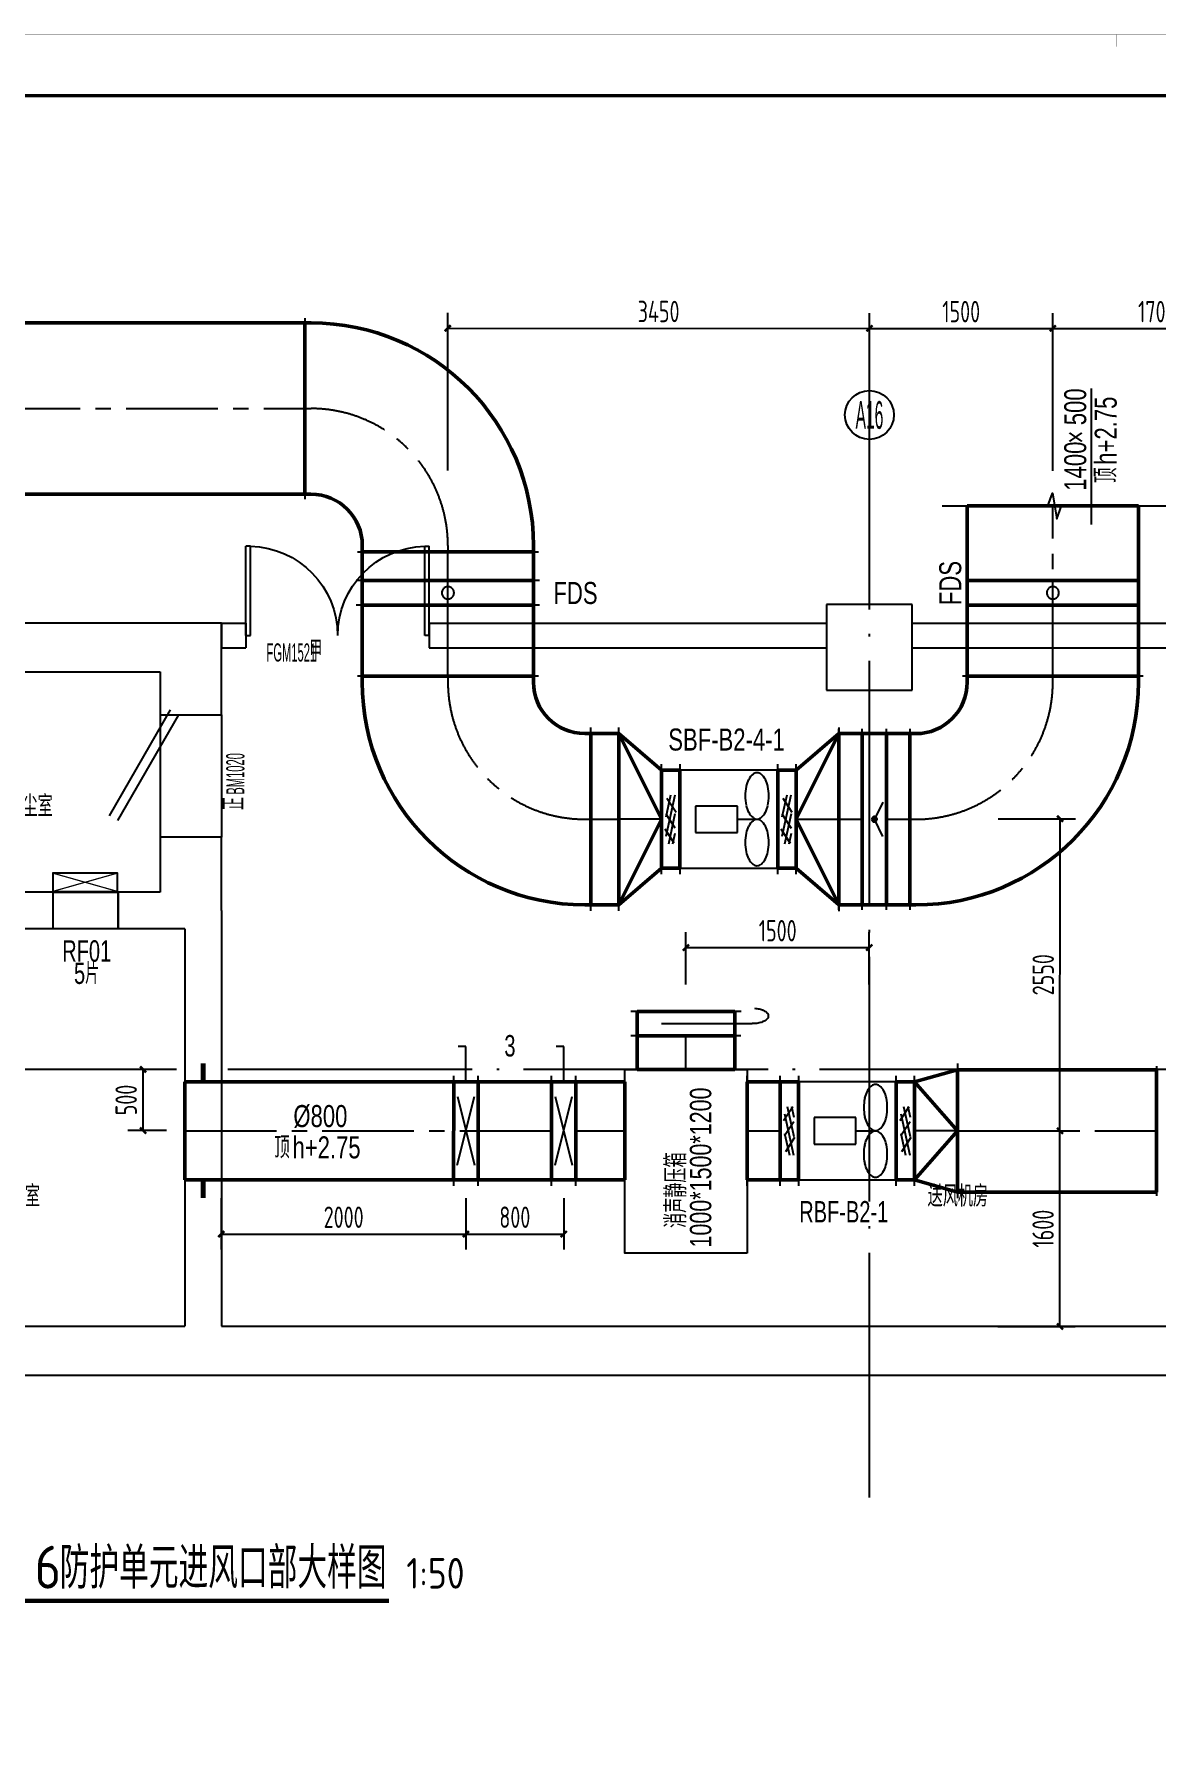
# Model space of a CAD drawing. Extents: x 49167 to 115333, y -222111 to -53947.
# Drawn here: x 76567 to 85747, y -155492 to -141446 of the extents above; entities that cross this region are included whole.
import ezdxf
from ezdxf.enums import TextEntityAlignment as Align

# ---------------------------------------------------------------- set-up
doc = ezdxf.new("R2010")
doc.units = 0
doc.header["$LTSCALE"] = 1000
doc.header["$MEASUREMENT"] = 0
doc.linetypes.add('CENTER2', pattern=[1.125, 0.75, -0.125, 0.125, -0.125])
doc.linetypes.add('DOTE', pattern=[2.42, 2, -0.2, 0.02, -0.2])
for name, color, linetype in [('01-标注_轴线坐标', 132, 'Continuous'), ('02-TEXT_房间', 7, 'Continuous'), ('02-TEXT_轴号', 7, 'Continuous'), ('02-TEXT_门窗', 151, 'Continuous'), ('A-C_门', 150, 'Continuous'), ('A_AXIS-轴线', 1, 'DOTE'), ('A_STR-砌块墙', 121, 'Continuous'), ('A_STR-砼墙', 51, 'Continuous'), ('A_STR-砼柱', 51, 'Continuous'), ('AXIS_TEXT', 7, 'Continuous'), ('DIM_SYMB', 3, 'Continuous'), ('DOOR_FIRE', 220, 'Continuous'), ('DOOR_FIRE_TEXT', 7, 'Continuous'), ('DUCT-排烟标注', 3, 'Continuous'), ('DUCT-送风中心线', 5, 'CENTER2'), ('DUCT-送风标注', 3, 'Continuous'), ('DUCT-送风法兰', 2, 'Continuous'), ('DUCT-送风管设备', 7, 'Continuous'), ('DUCT-送风阀门', 7, 'Continuous'), ('TH_DIM', 3, 'Continuous'), ('看线', 241, 'Continuous')]:
    doc.layers.add(name, color=color, linetype=linetype)
doc.layers.add('DUCT-送风管', color=4, linetype='Continuous', lineweight=50)
doc.layers.add('DUCT-送风管端线', color=2, linetype='Continuous', lineweight=50)
doc.styles.add('_TCH_AXIS', font='')
doc.styles.add('_TCH_DIM_T3', font='ROS1', dxfattribs={"width": 0.8, "bigfont": 'JD'})
doc.styles.add('_TCH_SPACE', font='ros.shx', dxfattribs={"width": 0.75, "height": 5, "bigfont": 'jd.shx'})
doc.styles.add('_TCH_WINDOW', font='ros.shx', dxfattribs={"width": 0.65, "height": 3.5, "bigfont": 'jd.shx'})
doc.styles.add('COMPLEX', font='COMPLEX')
doc.styles.add('HZF', font='ros.shx', dxfattribs={"width": 0.75, "bigfont": 'jd.shx'})
doc.styles.get("Standard").update_dxf_attribs({"font": 'gbenor.shx', "bigfont": 'gbcbig.shx'})
doc.styles.get('_TCH_AXIS').set_extended_font_data('FZXiHei I-Z08S')
doc.dimstyles.new('_TCH_ARCH&&50', dxfattribs={"dimtxt": 175, "dimasz": 50, "dimexe": 125, "dimexo": 150, "dimgap": 50, "dimtad": 1, "dimdec": 0, "dimzin": 0, "dimdsep": 46, "dimtxsty": '_TCH_DIM_T3', "dimblk": 'ARCHTICK', "dimcen": 0.09, "dimazin": 2, "dimtfac": 1, "dimtdec": 0, "dimtix": 1, "dimtmove": 2, "dimatfit": 3, "dimfxl": 0, "dimtolj": 1, "dimtzin": 0, "dimarcsym": 0})

# ---------------------------------------------------------------- blocks, each defined once
blk = doc.blocks.new('图框-A1')
for points, const_width in [([(0, 0), (841, 0), (841, 594), (0, 594)], 0.05), ([(766, 584), (25, 584), (25, 10), (766, 10)], 0.5)]:
    blk.add_lwpolyline(points, close=True, dxfattribs=dict(const_width=const_width))
at = {"const_width": 0.05}
blk.add_lwpolyline([(420.5, 594), (420.5, 592)], dxfattribs=at)
blk = doc.blocks.new('magy')
blk.add_lwpolyline([(0, 265), (300, 265), (300, -265), (0, -265)], close=True)
at = {"const_width": 10}
blk.add_lwpolyline([(455, 270), (455, -260), (305, -260), (305, 270)], close=True, dxfattribs=at)
for points in [[(305, 270), (455, -260)], [(455, 270), (305, -260)]]:
    blk.add_lwpolyline(points, dxfattribs=at)
blk = doc.blocks.new('$DorLib2D$00000179')
at = {"color": 0}
for p, q in [((-0.54, 0.169), (0.326, 0.669)), ((-0.5, 0.1), (0.366, 0.6))]:
    blk.add_line(p, q, dxfattribs=at)
blk = doc.blocks.new('_AXISO')
blk.add_circle((0, 0), 0.5)
at = {"layer": 'AXIS_TEXT', "style": 'COMPLEX', "width": 1.041667}
blk.add_attdef('A', text='', height=0.56, dxfattribs=at).set_placement((-0.25, -0.28), (0.25, -0.28), align=Align.FIT)
blk = doc.blocks.new('6#')
at = {"layer": '01-标注_轴线坐标'}
blk.add_line((10900, 1000), (10900, 1500), dxfattribs=at)
at = {"layer": 'A-C_门'}
for p, q in [((5100, -750), (5100, -1750)), ((5600, -750), (5600, -1750))]:
    blk.add_line(p, q, dxfattribs=at)
at = {"layer": 'A_AXIS-轴线'}
for p, q in [((10900, -7150), (10900, 1000)), ((17332, -3651), (-3350, -3650))]:
    blk.add_line(p, q, dxfattribs=at)
at = {"layer": 'A_STR-砌块墙'}
for p, q in [((5600, -3), (5800, -3)), ((5600, -3), (5600, -203)), ((5800, -3), (5800, -203)), ((7300, -3), (10550, -3)), ((7300, -3), (7300, -203)), ((11250, -3), (15800, -3)), ((5600, -203), (5800, -203)), ((7300, -203), (10550, -203)), ((11250, -203), (15800, -203))]:
    blk.add_line(p, q, dxfattribs=at)
at = {"layer": 'A_STR-砼墙'}
for p, q in [((2700, 0), (5600, 0)), ((5600, -750), (5600, 0)), ((2850, -400), (5100, -400)), ((5100, -400), (5100, -750)), ((5100, -750), (5600, -750)), ((5600, -1750), (5100, -1750)), ((5100, -1750), (5100, -2200)), ((5600, -2350), (5600, -1750)), ((4225, -2200), (3925, -2200)), ((4225, -2500), (4225, -2200)), ((5100, -2200), (4755, -2200)), ((4755, -2500), (4755, -2200)), ((5600, -2350), (5600, -5750)), ((4225, -2500), (3925, -2500)), ((5300, -2500), (4755, -2500)), ((5300, -2500), (5300, -5750)), ((2850, -5750), (5300, -5750)), ((5600, -5750), (15800, -5750)), ((2850, -6150), (5450, -6150)), ((5450, -6150), (16200, -6150))]:
    blk.add_line(p, q, dxfattribs=at)
at = {"layer": 'A_STR-砼柱'}
for p, q in [((11250, 150), (10550, 150)), ((10550, 150), (10550, -550)), ((11250, -550), (11250, 150)), ((10550, -550), (11250, -550))]:
    blk.add_line(p, q, dxfattribs=at)
at = {"layer": 'DIM_SYMB', "const_width": 35}
blk.add_lwpolyline([(3827, -7994), (6972, -7994)], dxfattribs=at)
at = {"layer": 'DOOR_FIRE', "extrusion": (0, 0, -1)}
for p, q in [((5800, -103), (5800, 628)), ((5838, 628), (5800, 628)), ((5838, -103), (5838, 628)), ((7263, -103), (7263, 628)), ((7263, 628), (7300, 628)), ((7300, -103), (7300, 628)), ((5800, -103), (5838, -103)), ((7300, -103), (7263, -103))]:
    blk.add_line(p, q, dxfattribs=at)
for centre, start, end in [((-5819, -103), 91.4693, 180), ((-7282, -103), 360, 88.5307)]:
    blk.add_arc(centre, 731, start, end, dxfattribs=at)
at = {"layer": '01-标注_轴线坐标'}
ref = blk.add_blockref('_AXISO', (10900, 1700), dxfattribs=dict(at, xscale=400, yscale=400, zscale=400))
ref.add_attrib('A', 'A16', dxfattribs={"layer": '02-TEXT_轴号', "height": 226.3, "style": '_TCH_AXIS', "width": 0.411765}).set_placement((10787, 1587), (11014, 1587), align=Align.FIT)
at = {"layer": 'A-C_门', "xscale": 1000, "yscale": -1000, "zscale": 500, "rotation": 269.9999994626903}
blk.add_blockref('$DorLib2D$00000179', (5350, -1250), dxfattribs=at)
at = {"layer": 'A-C_门', "rotation": 89.99999871265345}
blk.add_blockref('magy', (4490, -2500), dxfattribs=at)
at = {"layer": '02-TEXT_房间', "style": '_TCH_SPACE', "width": 0.75}
for s, p in [('除尘室', (3849, -1583)), ('集气室', (3746, -4772)), ('送风机房', (11376, -4772))]:
    blk.add_text(s, height=173.6, rotation=359.9999, dxfattribs=at).set_placement(p)
at = {"layer": '02-TEXT_门窗', "style": '_TCH_WINDOW'}
for s, height, width, p in [('BM1020', 148.8, 0.458824, (5788, -1404)), ('正', 174, 0.65, (5788, -1530))]:
    blk.add_text(s, height=height, rotation=90, dxfattribs=dict(at, width=width)).set_placement(p)
at = {"layer": 'DIM_SYMB', "color": 7}
for s, height, p in [('6', 350, (4073, -7894)), ('防护单元进风口部大样图', 337.59, (4277, -7894)), ('1:50', 250, (7112, -7894))]:
    blk.add_text(s, height=height, dxfattribs=at).set_placement(p)
at = {"layer": 'DOOR_FIRE_TEXT', "style": '_TCH_WINDOW'}
for s, height, width, p in [('甲', 174, 0.65, (6318, -316)), ('FGM1521', 148.8, 0.458824, (5969, -316))]:
    blk.add_text(s, height=height, rotation=360, dxfattribs=dict(at, width=width)).set_placement(p)
blk = doc.blocks.new('_ArchTick')
at = {"color": 0, "linetype": 'ByBlock', "const_width": 0.4}
blk.add_lwpolyline([(-0.5, -0.5), (0.5, 0.5)], dxfattribs=at)
blk = doc.blocks.new('*D137')
at = {"layer": 'Defpoints', "color": 0}
for p in [(78096, -150809), (80097, -150809), (80097, -151253)]:
    blk.add_point(p, dxfattribs=at)
at = {"layer": 'TH_DIM', "color": 0, "lineweight": -2}
for p, q in [((78096, -150959), (78096, -151378)), ((80097, -150959), (80097, -151378)), ((78096, -151253), (80097, -151253))]:
    blk.add_line(p, q, dxfattribs=at)
at = {"layer": 'TH_DIM', "color": 0, "lineweight": -2, "xscale": 50, "yscale": 50, "zscale": 50, "rotation": 180}
blk.add_blockref('_ArchTick', (78096, -151253), dxfattribs=at)
at = {"layer": 'TH_DIM', "color": 0, "lineweight": -2, "xscale": 50, "yscale": 50, "zscale": 50}
blk.add_blockref('_ArchTick', (80097, -151253), dxfattribs=at)
at = {"layer": 'TH_DIM', "color": 0, "insert": (79097, -151115), "char_height": 175, "attachment_point": 5, "style": '_TCH_DIM_T3'}
blk.add_mtext('\\A1;2000', dxfattribs=at)
blk = doc.blocks.new('*D138')
at = {"layer": 'Defpoints', "color": 0}
for p in [(80097, -150809), (80897, -150809), (80897, -151253)]:
    blk.add_point(p, dxfattribs=at)
at = {"layer": 'TH_DIM', "color": 0, "lineweight": -2}
for p, q in [((80097, -150959), (80097, -151378)), ((80897, -150959), (80897, -151378)), ((80097, -151253), (80897, -151253))]:
    blk.add_line(p, q, dxfattribs=at)
at = {"layer": 'TH_DIM', "color": 0, "lineweight": -2, "xscale": 50, "yscale": 50, "zscale": 50, "rotation": 180}
blk.add_blockref('_ArchTick', (80097, -151253), dxfattribs=at)
at = {"layer": 'TH_DIM', "color": 0, "lineweight": -2, "xscale": 50, "yscale": 50, "zscale": 50}
blk.add_blockref('_ArchTick', (80897, -151253), dxfattribs=at)
at = {"layer": 'TH_DIM', "color": 0, "insert": (80497, -151115), "char_height": 175, "attachment_point": 5, "style": '_TCH_DIM_T3'}
blk.add_mtext('\\A1;800', dxfattribs=at)
blk = doc.blocks.new('*D188')
at = {"layer": 'Defpoints', "color": 0}
for p in [(77456, -149907), (77798, -149907), (77798, -150407)]:
    blk.add_point(p, dxfattribs=at)
at = {"layer": 'TH_DIM', "color": 0, "lineweight": -2}
for p, q in [((77648, -149907), (77331, -149907)), ((77456, -150407), (77456, -149907)), ((77648, -150407), (77331, -150407))]:
    blk.add_line(p, q, dxfattribs=at)
at = {"layer": 'TH_DIM', "color": 0, "lineweight": -2, "xscale": 50, "yscale": 50, "zscale": 50}
for p, rotation in [((77456, -149907), 90), ((77456, -150407), 270)]:
    blk.add_blockref('_ArchTick', p, dxfattribs=dict(at, rotation=rotation))
at = {"layer": 'TH_DIM', "color": 0, "insert": (77318, -150157), "char_height": 175, "attachment_point": 5, "rotation": 90, "style": '_TCH_DIM_T3'}
blk.add_mtext('\\A1;500', dxfattribs=at)
blk = doc.blocks.new('*D189')
at = {"layer": 'Defpoints', "color": 0}
for p in [(83396, -148911), (81897, -149364), (83396, -149364)]:
    blk.add_point(p, dxfattribs=at)
at = {"layer": 'TH_DIM', "color": 0, "lineweight": -2}
for p, q in [((81897, -149214), (81897, -148786)), ((83396, -149214), (83396, -148786)), ((81897, -148911), (83396, -148911))]:
    blk.add_line(p, q, dxfattribs=at)
at = {"layer": 'TH_DIM', "color": 0, "lineweight": -2, "xscale": 50, "yscale": 50, "zscale": 50, "rotation": 180}
blk.add_blockref('_ArchTick', (81897, -148911), dxfattribs=at)
at = {"layer": 'TH_DIM', "color": 0, "lineweight": -2, "xscale": 50, "yscale": 50, "zscale": 50}
blk.add_blockref('_ArchTick', (83396, -148911), dxfattribs=at)
at = {"layer": 'TH_DIM', "color": 0, "insert": (82647, -148773), "char_height": 175, "attachment_point": 5, "style": '_TCH_DIM_T3'}
blk.add_mtext('\\A1;1500', dxfattribs=at)
blk = doc.blocks.new('*D190')
at = {"layer": 'Defpoints', "color": 0}
for p in [(84300, -147858), (84957, -147858), (84299, -150409)]:
    blk.add_point(p, dxfattribs=at)
at = {"layer": 'TH_DIM', "color": 0, "lineweight": -2}
for p, q in [((84450, -147858), (85082, -147858)), ((84956, -150409), (84957, -147858)), ((84449, -150409), (85081, -150409))]:
    blk.add_line(p, q, dxfattribs=at)
at = {"layer": 'TH_DIM', "color": 0, "lineweight": -2, "xscale": 50, "yscale": 50, "zscale": 50}
for p, rotation in [((84957, -147858), 89.98949274608489), ((84956, -150409), 269.9894927460849)]:
    blk.add_blockref('_ArchTick', p, dxfattribs=dict(at, rotation=rotation))
at = {"layer": 'TH_DIM', "color": 0, "insert": (84819, -149133), "char_height": 175, "attachment_point": 5, "rotation": 89.9895, "style": '_TCH_DIM_T3'}
blk.add_mtext('\\A1;2550', dxfattribs=at)
blk = doc.blocks.new('*D191')
at = {"layer": 'Defpoints', "color": 0}
for p in [(84299, -150409), (84956, -150409), (84299, -152009)]:
    blk.add_point(p, dxfattribs=at)
at = {"layer": 'TH_DIM', "color": 0, "lineweight": -2}
for p, q in [((84449, -150409), (85081, -150409)), ((84956, -152009), (84956, -150409)), ((84449, -152009), (85081, -152009))]:
    blk.add_line(p, q, dxfattribs=at)
at = {"layer": 'TH_DIM', "color": 0, "lineweight": -2, "xscale": 50, "yscale": 50, "zscale": 50}
for p, rotation in [((84956, -150409), 89.9894927460849), ((84956, -152009), 269.9894927460849)]:
    blk.add_blockref('_ArchTick', p, dxfattribs=dict(at, rotation=rotation))
at = {"layer": 'TH_DIM', "color": 0, "insert": (84818, -151209), "char_height": 175, "attachment_point": 5, "rotation": 89.9895, "style": '_TCH_DIM_T3'}
blk.add_mtext('\\A1;1600', dxfattribs=at)
blk = doc.blocks.new('*D192')
at = {"layer": 'Defpoints', "color": 0}
for p in [(86598, -143850), (84898, -145163), (86598, -145163)]:
    blk.add_point(p, dxfattribs=at)
at = {"layer": 'TH_DIM', "color": 0, "lineweight": -2}
for p, q in [((84898, -145013), (84898, -143724)), ((86598, -145013), (86598, -143725)), ((84898, -143849), (86598, -143850))]:
    blk.add_line(p, q, dxfattribs=at)
at = {"layer": 'TH_DIM', "color": 0, "lineweight": -2, "xscale": 50, "yscale": 50, "zscale": 50}
for p, rotation in [((84898, -143849), 179.9892922875584), ((86598, -143850), 359.9892922875584)]:
    blk.add_blockref('_ArchTick', p, dxfattribs=dict(at, rotation=rotation))
at = {"layer": 'TH_DIM', "color": 0, "insert": (85748, -143712), "char_height": 175, "attachment_point": 5, "rotation": 359.9893, "style": '_TCH_DIM_T3'}
blk.add_mtext('\\A1;1700', dxfattribs=at)
blk = doc.blocks.new('*D193')
at = {"layer": 'Defpoints', "color": 0}
for p in [(84898, -143849), (83397, -145163), (84898, -145163)]:
    blk.add_point(p, dxfattribs=at)
at = {"layer": 'TH_DIM', "color": 0, "lineweight": -2}
for p, q in [((83397, -145013), (83398, -143724)), ((84898, -145013), (84898, -143724)), ((83398, -143849), (84898, -143849))]:
    blk.add_line(p, q, dxfattribs=at)
at = {"layer": 'TH_DIM', "color": 0, "lineweight": -2, "xscale": 50, "yscale": 50, "zscale": 50}
for p, rotation in [((83398, -143849), 179.9892922875581), ((84898, -143849), 359.9892922875581)]:
    blk.add_blockref('_ArchTick', p, dxfattribs=dict(at, rotation=rotation))
at = {"layer": 'TH_DIM', "color": 0, "insert": (84148, -143712), "char_height": 175, "attachment_point": 5, "rotation": 359.9893, "style": '_TCH_DIM_T3'}
blk.add_mtext('\\A1;1500', dxfattribs=at)
blk = doc.blocks.new('*D194')
at = {"layer": 'Defpoints', "color": 0}
for p in [(83398, -143849), (79948, -145162), (83397, -145163)]:
    blk.add_point(p, dxfattribs=at)
at = {"layer": 'TH_DIM', "color": 0, "lineweight": -2}
for p, q in [((79948, -145012), (79948, -143723)), ((83397, -145013), (83398, -143724)), ((79948, -143848), (83398, -143849))]:
    blk.add_line(p, q, dxfattribs=at)
at = {"layer": 'TH_DIM', "color": 0, "lineweight": -2, "xscale": 50, "yscale": 50, "zscale": 50}
for p, rotation in [((79948, -143848), 179.9892922875584), ((83398, -143849), 359.9892922875584)]:
    blk.add_blockref('_ArchTick', p, dxfattribs=dict(at, rotation=rotation))
at = {"layer": 'TH_DIM', "color": 0, "insert": (81673, -143711), "char_height": 175, "attachment_point": 5, "rotation": 359.9893, "style": '_TCH_DIM_T3'}
blk.add_mtext('\\A1;3450', dxfattribs=at)
blk = doc.blocks.new('$轴流风机$00000011')
for p, q in [((-500, 500, 0), (-500, -500, 0)), ((500, 500, 0), (-500, 500, 0)), ((500, -500, 0), (500, 500, 0)), ((-339, 135, 0), (-339, -135, 0)), ((88, 135, 0), (-339, 135, 0)), ((88, -135, 0), (88, 135, 0)), ((88, 0, 0), (288, 0, 0)), ((-339, -135, 0), (88, -135, 0)), ((-500, -500, 0), (500, -500, 0))]:
    blk.add_line(p, q)
for centre, radius, start, end in [((462, 274, 0), 291, 153.0603, 168.1126), ((355, 329, 0), 170, 129.1821, 153.0603), ((288, 410, 0), 64.8, 90, 129.1821), ((288, 410, 0), 64.8, 50.8179, 90), ((222, 329, 0), 170, 26.9397, 50.8179), ((115, 274, 0), 291, 11.8874, 26.9397), ((633, 238, 0), 465, 168.1126, 180), ((633, 238, 0), 465, 180, 191.8874), ((-56, 238, 0), 465, 0, 11.8874), ((-56, 238, 0), 465, 348.1126, 0), ((462, 202, 0), 291, 191.8874, 206.9397), ((355, 148, 0), 170, 206.9397, 230.8179), ((288, 66, 0), 64.8, 230.8179, 270), ((288, 66, 0), 64.8, 270, 309.1821), ((222, 148, 0), 170, 309.1821, 333.0603), ((115, 202, 0), 291, 333.0603, 348.1126), ((633, -238, 0), 465, 168.1126, 180), ((462, -202, 0), 291, 153.0603, 168.1126), ((355, -148, 0), 170, 129.1821, 153.0603), ((288, -66, 0), 64.8, 90, 129.1821), ((288, -66, 0), 64.8, 50.8179, 90), ((222, -148, 0), 170, 26.9397, 50.8179), ((115, -202, 0), 291, 11.8874, 26.9397), ((-56, -238, 0), 465, 0, 11.8874), ((633, -238, 0), 465, 180, 191.8874), ((462, -274, 0), 291, 191.8874, 206.9397), ((115, -274, 0), 291, 333.0603, 348.1126), ((-56, -238, 0), 465, 348.1126, 0), ((355, -329, 0), 170, 206.9397, 230.8179), ((288, -410, 0), 64.8, 230.8179, 270), ((288, -410, 0), 64.8, 270, 309.1821), ((222, -329, 0), 170, 309.1821, 333.0603)]:
    blk.add_arc(centre, radius, start, end)
for p in [(-500, 0, 0), (500, 0, 0)]:
    blk.add_point(p)

msp = doc.modelspace()

# ---------------------------------------------------------------- linework, layer by layer
msp.add_lwpolyline([(76717.4, -148452), (77247.4, -148452), (77247.4, -148302), (76717.4, -148302)], close=True)
at = {"const_width": 40, "elevation": -5000}
for points in [[(77947.3, -150008.2), (77947.4, -149858.2)], [(77947.2, -150808.2), (77947.2, -150958.2)]]:
    msp.add_lwpolyline(points, dxfattribs=at)
at = {"layer": 'Defpoints'}
msp.add_lwpolyline([(65641.1, -141946.9), (102691.1, -141946.9), (102691.1, -170646.9), (65641.1, -170646.9)], close=True, dxfattribs=at)
at = {"layer": 'DIM_SYMB'}
msp.add_lwpolyline([(83991.3, -145300.2), (84856.3, -145300.2), (84894.5, -145195.2), (84931.5, -145405.2), (84968.8, -145300.2), (85833.8, -145300.2)], dxfattribs=at)
at = {"layer": 'DUCT-送风中心线'}
for p, q in [((72817.9, -144503.5), (78779.7, -144504.6)), ((78779.9, -144504.6), (78829.9, -144504.6)), ((84897.5, -146692.1), (84897.8, -145300.2)), ((79949.7, -145624.8), (79949.7, -145674.8)), ((79949.6, -145910.9), (79949.7, -145675)), ((79949.5, -146691.2), (79949.6, -146111.4)), ((79949.5, -146691.4), (79949.5, -146741.4)), ((84897.5, -146742.3), (84897.5, -146692.3)), ((81069.3, -147861.6), (81119.3, -147861.6)), ((81119.3, -147861.6), (81346.9, -147861.7)), ((81696.9, -147861.7), (81346.9, -147861.7)), ((82797.7, -147861.9), (83147.7, -147862)), ((83147.9, -147862), (83337.4, -147862)), ((83537.8, -147862.1), (83727.3, -147862.1)), ((83727.3, -147862.1), (83777.3, -147862.1)), ((81896.9, -149908.7), (81896.9, -149632.6)), ((77797.3, -150408.2), (80796.6, -150408.5)), ((80997, -150408.5), (81396.8, -150408.6)), ((82397, -150408.8), (82666.2, -150408.8)), ((84117, -150409.1), (83767, -150409)), ((84117.2, -150409.1), (85746.6, -150409.4))]:
    msp.add_line(p, q, dxfattribs=at)
for centre, start, end in [((78829.7, -145624.6), 359.98929, 89.98929), ((81069.5, -146741.6), 179.98929, 269.98929), ((83777.5, -146742.1), 269.98929, 359.98929)]:
    msp.add_arc(centre, 1120, start, end, dxfattribs=at)
at = {"layer": 'DUCT-送风标注'}
msp.add_line((85213.2, -145453.1), (85213.2, -144339.8), dxfattribs=at)
at = {"layer": 'DUCT-送风法兰'}
for p, q in [((78779.9, -143764.6), (78779.6, -145244.6)), ((79209.7, -145674.8), (80689.7, -145675)), ((80699.6, -145911.3), (79199.6, -145911)), ((80689.6, -145911.2), (79209.6, -145910.9)), ((80699.6, -146111.5), (79199.6, -146111.2)), ((80689.5, -146691.5), (79209.5, -146691.2)), ((85637.5, -146692.4), (84157.5, -146692.1)), ((81119.2, -148611.6), (81119.5, -147111.6)), ((81346.6, -148611.7), (81346.9, -147111.7)), ((83147.9, -147112), (83147.6, -148612)), ((83147.6, -148602), (83147.9, -147122)), ((83337.3, -148602), (83337.6, -147122)), ((83537.5, -148602.1), (83537.8, -147122.1)), ((83727.3, -147122.1), (83727, -148602.1)), ((81696.9, -148311.7), (81697.1, -147411.7)), ((81847.3, -147411.8), (81847.1, -148311.8)), ((82647.3, -148311.9), (82647.5, -147411.9)), ((82797.5, -148311.9), (82797.7, -147411.9)), ((82347, -149432.4), (81447, -149432.2)), ((82346.9, -149632.6), (81446.9, -149632.4)), ((84117.2, -149859.1), (84117, -150959.1)), ((79996.8, -150858.5), (79997, -149958.5)), ((80196.8, -150858.5), (80197, -149958.5)), ((80796.8, -150858.5), (80797, -149958.5)), ((80996.8, -150858.5), (80997, -149958.5)), ((82396.8, -150858.8), (82397, -149958.8)), ((82666.2, -150858.8), (82666.4, -149958.8)), ((82666.2, -150858.8), (82666.4, -149958.8)), ((82816.6, -149958.9), (82816.4, -150858.9)), ((83616.6, -150859), (83616.8, -149959)), ((83766.8, -150859), (83767, -149959)), ((85746.8, -149879.4), (85746.6, -150939.4))]:
    msp.add_line(p, q, dxfattribs=at)
at = {"layer": 'DUCT-送风管'}
for p, q in [((78779.8, -143804.6), (72818.1, -143803.5)), ((78780, -143804.6), (78830, -143804.6)), ((72817.8, -145203.5), (78779.6, -145204.6)), ((78829.8, -145204.6), (78779.8, -145204.6)), ((84197.8, -145300.1), (84197.5, -146692)), ((85597.8, -145300.4), (84197.8, -145300.1)), ((85597.5, -146692.3), (85597.8, -145300.4)), ((79249.7, -145674.7), (79249.7, -145624.7)), ((80649.7, -145624.9), (80649.7, -145674.9)), ((79249.7, -145674.9), (79249.6, -145910.8)), ((80649.6, -145911.1), (80649.7, -145675.1)), ((79249.6, -146111), (79249.6, -145911)), ((80649.6, -145911.3), (80649.6, -146111.3)), ((84197.6, -146110.5), (84197.6, -145910.5)), ((85597.6, -145910.8), (85597.6, -146110.8)), ((79249.6, -146111.3), (79249.5, -146691.1)), ((80649.5, -146691.3), (80649.6, -146111.6)), ((79249.5, -146691.3), (79249.5, -146741.3)), ((80649.5, -146741.5), (80649.5, -146691.5)), ((84197.5, -146692.2), (84197.5, -146742.2)), ((85597.5, -146742.5), (85597.5, -146692.5)), ((81119.4, -147161.6), (81069.4, -147161.6)), ((81347, -147161.7), (81119.4, -147161.6)), ((81696.9, -147461.7), (81347, -147161.7)), ((81696.9, -147861.7), (81347, -147161.7)), ((82797.7, -147461.9), (83147.8, -147162)), ((82797.7, -147861.9), (83147.8, -147162)), ((83337.5, -147162), (83148, -147162)), ((83337.7, -147162), (83537.7, -147162.1)), ((83727.4, -147162.1), (83537.9, -147162.1)), ((83777.4, -147162.1), (83727.4, -147162.1)), ((81697.1, -147461.7), (81847.1, -147461.8)), ((82647.5, -147461.9), (82797.5, -147461.9)), ((81696.9, -147861.7), (81346.7, -148561.7)), ((82797.7, -147861.9), (83147.5, -148562)), ((81696.8, -148261.7), (81346.7, -148561.7)), ((81847, -148261.8), (81697, -148261.7)), ((82797.4, -148261.9), (82647.4, -148261.9)), ((82797.6, -148261.9), (83147.5, -148562)), ((81069.1, -148561.6), (81119.1, -148561.6)), ((81119.1, -148561.6), (81346.7, -148561.7)), ((83147.7, -148562), (83337.2, -148562)), ((83537.4, -148562.1), (83337.4, -148562)), ((83537.6, -148562.1), (83727.2, -148562.1)), ((83727.1, -148562.1), (83777.1, -148562.1)), ((81496.9, -149632.3), (81497, -149432.3)), ((82297, -149432.4), (82296.9, -149632.4)), ((81496.9, -149632.5), (81496.9, -149908.6)), ((82296.9, -149908.8), (82296.9, -149632.6)), ((77797.3, -150008.2), (77797.2, -150808.2)), ((80796.6, -150008.5), (77797.3, -150008.2)), ((79996.9, -150008.5), (80196.9, -150008.5)), ((80796.5, -150808.5), (80796.6, -150008.5)), ((80796.9, -150008.5), (80996.9, -150008.5)), ((81396.9, -150008.6), (80997.1, -150008.5)), ((81396.7, -150808.6), (81396.9, -150008.6)), ((81496.9, -149908.6), (82296.9, -149908.8)), ((82666.3, -150008.8), (82397.1, -150008.8)), ((82666.5, -150008.8), (82816.5, -150008.9)), ((83616.9, -150009), (83766.9, -150009)), ((84117.1, -149909.1), (83767.1, -150009)), ((84117, -150409.1), (83767.1, -150009)), ((85746.7, -149909.4), (84117.3, -149909.1)), ((84117, -150409.1), (83766.9, -150809)), ((77797.2, -150808.2), (80796.5, -150808.5)), ((80196.7, -150808.5), (79996.7, -150808.5)), ((80996.7, -150808.5), (80796.7, -150808.5)), ((80996.9, -150808.5), (81396.7, -150808.6)), ((82396.9, -150808.8), (82666.1, -150808.8)), ((82816.3, -150808.9), (82666.3, -150808.8)), ((83766.7, -150809), (83616.7, -150809)), ((84116.9, -150909.1), (83766.9, -150809)), ((84117.1, -150909.1), (85746.5, -150909.4))]:
    msp.add_line(p, q, dxfattribs=at)
for centre, radius, start, end in [((78829.7, -145624.6), 1820, 359.98929, 89.98929), ((78829.7, -145624.6), 420, 359.98929, 89.98929), ((81069.5, -146741.6), 1820, 179.98929, 269.98929), ((81069.5, -146741.6), 420, 179.98929, 269.98929), ((83777.5, -146742.1), 1820, 269.98929, 359.98929), ((83777.5, -146742.1), 420, 269.98929, 359.98929)]:
    msp.add_arc(centre, radius, start, end, dxfattribs=at)
at = {"layer": 'DUCT-送风管端线'}
for p, q in [((78779.6, -145204.6), (78779.8, -143804.6)), ((78780, -143804.6), (78779.8, -145204.6)), ((80649.7, -145674.9), (79249.7, -145674.7)), ((80649.7, -145675.1), (79249.7, -145674.9)), ((79249.6, -145910.8), (80649.6, -145911.1)), ((79249.6, -145911), (80649.6, -145911.3)), ((84197.6, -145910.5), (85597.6, -145910.8)), ((79249.6, -146111), (80649.6, -146111.3)), ((80649.6, -146111.6), (79249.6, -146111.3)), ((84197.6, -146110.5), (85597.6, -146110.8)), ((79249.5, -146691.1), (80649.5, -146691.3)), ((79249.5, -146691.3), (80649.5, -146691.5)), ((84197.5, -146692), (85597.5, -146692.3)), ((85597.5, -146692.5), (84197.5, -146692.2)), ((81119.4, -147161.6), (81119.1, -148561.6)), ((81119.1, -148561.6), (81119.4, -147161.6)), ((81346.7, -148561.7), (81347, -147161.7)), ((81347, -147161.7), (81346.7, -148561.7)), ((83147.5, -148562), (83147.8, -147162)), ((83148, -147162), (83147.7, -148562)), ((83337.2, -148562), (83337.5, -147162)), ((83337.7, -147162), (83337.4, -148562)), ((83537.7, -147162.1), (83537.4, -148562.1)), ((83537.9, -147162.1), (83537.6, -148562.1)), ((83727.1, -148562.1), (83727.4, -147162.1)), ((83727.2, -148562.1), (83727.4, -147162.1)), ((81696.8, -148261.7), (81696.9, -147461.7)), ((81697.1, -147461.7), (81697, -148261.7)), ((81847.1, -147461.8), (81847, -148261.8)), ((82647.5, -147461.9), (82647.4, -148261.9)), ((82797.5, -147461.9), (82797.4, -148261.9)), ((82797.7, -147461.9), (82797.6, -148261.9)), ((82297, -149432.4), (81497, -149432.3)), ((82296.9, -149632.4), (81496.9, -149632.3)), ((82296.9, -149632.6), (81496.9, -149632.5)), ((79996.9, -150008.5), (79996.7, -150808.5)), ((80196.9, -150008.5), (80196.7, -150808.5)), ((80796.9, -150008.5), (80796.7, -150808.5)), ((80996.9, -150008.5), (80996.7, -150808.5)), ((80997.1, -150008.5), (80996.9, -150808.5)), ((82397.1, -150008.8), (82396.9, -150808.8)), ((82666.1, -150808.8), (82666.3, -150008.8)), ((82666.3, -150808.8), (82666.5, -150008.8)), ((82816.3, -150808.9), (82816.5, -150008.9)), ((83616.7, -150809), (83616.9, -150009)), ((83766.7, -150809), (83766.9, -150009)), ((83767.1, -150009), (83766.9, -150809)), ((84116.9, -150909.1), (84117.1, -149909.1)), ((84117.3, -149909.1), (84117.1, -150909.1)), ((85746.5, -150909.4), (85746.7, -149909.4))]:
    msp.add_line(p, q, dxfattribs=at)
at = {"layer": 'DUCT-送风管设备'}
msp.add_lwpolyline([(82396.6, -151408.8), (81396.6, -151408.6), (81396.9, -149908.6), (82396.9, -149908.8)], close=True, dxfattribs=at)
at = {"layer": 'DUCT-送风阀门'}
for p, q in [((79949.6, -146098.6), (79949.6, -145923.6)), ((84897.6, -146098.1), (84897.6, -145923.1)), ((79900.5, -146001.7), (79899.7, -146008)), ((79899.7, -146008), (79899.7, -146014.3)), ((79899.7, -146014.3), (79900.5, -146020.5)), ((79902.1, -145995.7), (79900.5, -146001.7)), ((79900.5, -146020.5), (79902, -146026.6)), ((79902, -146026.6), (79904.4, -146032.4)), ((79904.4, -145989.8), (79902.1, -145995.7)), ((79907.4, -145984.3), (79904.4, -145989.8)), ((79904.4, -146032.4), (79907.4, -146037.9)), ((79911.1, -145979.2), (79907.4, -145984.3)), ((79907.4, -146037.9), (79911.1, -146043)), ((79915.4, -145974.7), (79911.1, -145979.2)), ((79911.1, -146043), (79915.4, -146047.6)), ((79920.2, -145970.7), (79915.4, -145974.7)), ((79915.4, -146047.6), (79920.2, -146051.6)), ((79925.5, -145967.3), (79920.2, -145970.7)), ((79920.2, -146051.6), (79925.5, -146054.9)), ((79931.2, -145964.6), (79925.5, -145967.3)), ((79925.5, -146054.9), (79931.2, -146057.6)), ((79937.2, -145962.7), (79931.2, -145964.6)), ((79931.2, -146057.6), (79937.2, -146059.6)), ((79943.3, -145961.5), (79937.2, -145962.7)), ((79937.2, -146059.6), (79943.3, -146060.7)), ((79949.6, -145961.1), (79943.3, -145961.5)), ((79943.3, -146060.7), (79949.6, -146061.1)), ((79955.9, -145961.5), (79949.6, -145961.1)), ((79949.6, -146061.1), (79955.9, -146060.7)), ((79962, -145962.7), (79955.9, -145961.5)), ((79955.9, -146060.7), (79962, -146059.6)), ((79968, -145964.6), (79962, -145962.7)), ((79962, -146059.6), (79968, -146057.6)), ((79973.7, -145967.3), (79968, -145964.6)), ((79968, -146057.6), (79973.7, -146054.9)), ((79979, -145970.7), (79973.7, -145967.3)), ((79973.7, -146054.9), (79979, -146051.6)), ((79983.8, -145974.7), (79979, -145970.7)), ((79979, -146051.6), (79983.8, -146047.6)), ((79988.1, -145979.3), (79983.8, -145974.7)), ((79983.8, -146047.6), (79988.1, -146043)), ((79991.8, -145984.3), (79988.1, -145979.3)), ((79988.1, -146043), (79991.8, -146037.9)), ((79994.9, -145989.8), (79991.8, -145984.3)), ((79991.8, -146037.9), (79994.8, -146032.4)), ((79994.8, -146032.4), (79997.2, -146026.6)), ((79997.2, -145995.7), (79994.9, -145989.8)), ((79998.7, -146001.8), (79997.2, -145995.7)), ((79997.2, -146026.6), (79998.7, -146020.5)), ((79999.5, -146008), (79998.7, -146001.8)), ((79998.7, -146020.5), (79999.5, -146014.3)), ((79999.5, -146014.3), (79999.5, -146008)), ((84848.5, -146001.3), (84847.7, -146007.5)), ((84847.7, -146007.5), (84847.7, -146013.8)), ((84847.7, -146013.8), (84848.5, -146020)), ((84850.1, -145995.2), (84848.5, -146001.3)), ((84848.5, -146020), (84850.1, -146026.1)), ((84852.4, -145989.3), (84850.1, -145995.2)), ((84850.1, -146026.1), (84852.4, -146031.9)), ((84855.4, -145983.8), (84852.4, -145989.3)), ((84852.4, -146031.9), (84855.4, -146037.4)), ((84859.1, -145978.8), (84855.4, -145983.8)), ((84855.4, -146037.4), (84859.1, -146042.5)), ((84863.4, -145974.2), (84859.1, -145978.8)), ((84859.1, -146042.5), (84863.4, -146047.1)), ((84868.2, -145970.2), (84863.4, -145974.2)), ((84863.4, -146047.1), (84868.2, -146051.1)), ((84873.5, -145966.8), (84868.2, -145970.2)), ((84868.2, -146051.1), (84873.5, -146054.5)), ((84879.2, -145964.2), (84873.5, -145966.8)), ((84873.5, -146054.5), (84879.2, -146057.1)), ((84885.2, -145962.2), (84879.2, -145964.2)), ((84879.2, -146057.1), (84885.2, -146059.1)), ((84891.4, -145961), (84885.2, -145962.2)), ((84885.2, -146059.1), (84891.4, -146060.3)), ((84897.6, -145960.6), (84891.4, -145961)), ((84891.4, -146060.3), (84897.6, -146060.6)), ((84903.9, -145961), (84897.6, -145960.6)), ((84897.6, -146060.6), (84903.9, -146060.3)), ((84910.1, -145962.2), (84903.9, -145961)), ((84903.9, -146060.3), (84910.1, -146059.1)), ((84916, -145964.2), (84910.1, -145962.2)), ((84910.1, -146059.1), (84916, -146057.1)), ((84921.7, -145966.8), (84916, -145964.2)), ((84916, -146057.1), (84921.7, -146054.5)), ((84927, -145970.2), (84921.7, -145966.8)), ((84921.7, -146054.5), (84927, -146051.1)), ((84931.9, -145974.2), (84927, -145970.2)), ((84927, -146051.1), (84931.8, -146047.1)), ((84931.8, -146047.1), (84936.1, -146042.5)), ((84936.2, -145978.8), (84931.9, -145974.2)), ((84936.1, -146042.5), (84939.8, -146037.4)), ((84939.8, -145983.9), (84936.2, -145978.8)), ((84942.9, -145989.4), (84939.8, -145983.9)), ((84939.8, -146037.4), (84942.9, -146031.9)), ((84945.2, -145995.2), (84942.9, -145989.4)), ((84942.9, -146031.9), (84945.2, -146026.1)), ((84946.7, -146001.3), (84945.2, -145995.2)), ((84945.2, -146026.1), (84946.7, -146020)), ((84947.5, -146007.5), (84946.7, -146001.3)), ((84946.7, -146020), (84947.5, -146013.8)), ((84947.5, -146013.8), (84947.5, -146007.5)), ((81734.5, -148000.9), (81808, -147661.8)), ((81734.6, -147840.9), (81773.4, -147661.8)), ((81815.7, -147806.6), (81740.7, -147691.1)), ((82684.9, -148001.1), (82758.4, -147661.9)), ((82685, -147841.1), (82723.8, -147661.9)), ((82766.1, -147806.7), (82691.1, -147691.3)), ((83507.6, -147722.1), (83437.6, -147862.1)), ((81809.6, -147936.1), (81734.6, -147820.6)), ((81756, -148061.8), (81809.6, -147814.5)), ((82760, -147936.2), (82685, -147820.8)), ((82706.4, -148061.9), (82760, -147814.7)), ((83415.8, -147858), (83415.4, -147862.1)), ((83415.4, -147862.1), (83415.8, -147866.1)), ((83416.9, -147854.1), (83415.8, -147858)), ((83415.8, -147866.1), (83416.9, -147870.1)), ((83418.7, -147850.4), (83416.9, -147854.1)), ((83416.9, -147870.1), (83418.7, -147873.7)), ((83421.2, -147847.1), (83418.7, -147850.4)), ((83418.7, -147873.7), (83421.2, -147877)), ((83424.2, -147844.4), (83421.2, -147847.1)), ((83421.2, -147877), (83424.2, -147879.7)), ((83422.9, -147859.1), (83422.6, -147862.1)), ((83422.6, -147862.1), (83422.9, -147865)), ((83423.7, -147856.3), (83422.9, -147859.1)), ((83422.9, -147865), (83423.7, -147867.8)), ((83425.1, -147853.7), (83423.7, -147856.3)), ((83423.7, -147867.8), (83425.1, -147870.4)), ((83427.7, -147842.2), (83424.2, -147844.4)), ((83424.2, -147879.7), (83427.7, -147881.9)), ((83427, -147851.5), (83425.1, -147853.7)), ((83425.1, -147870.4), (83427, -147872.7)), ((83427.3, -147859), (83426.9, -147861)), ((83426.9, -147861), (83426.9, -147863.1)), ((83426.9, -147863.1), (83427.3, -147865.1)), ((83429.2, -147849.6), (83427, -147851.5)), ((83427, -147872.7), (83429.2, -147874.5)), ((83428, -147857.1), (83427.3, -147859)), ((83427.3, -147865.1), (83428, -147867)), ((83431.5, -147840.8), (83427.7, -147842.2)), ((83427.7, -147881.9), (83431.5, -147883.4)), ((83429.1, -147855.4), (83428, -147857.1)), ((83428, -147867), (83429.1, -147868.7)), ((83430.5, -147854), (83429.1, -147855.4)), ((83429.1, -147868.7), (83430.5, -147870.2)), ((83431.8, -147848.2), (83429.2, -147849.6)), ((83429.2, -147874.5), (83431.8, -147875.9)), ((83432.2, -147852.8), (83430.5, -147854)), ((83430.5, -147870.2), (83432.2, -147871.4)), ((83435.5, -147840), (83431.5, -147840.8)), ((83431.5, -147883.4), (83435.5, -147884.1)), ((83434.6, -147847.3), (83431.8, -147848.2)), ((83431.8, -147875.9), (83434.6, -147876.8)), ((83434.1, -147851.9), (83432.2, -147852.8)), ((83432.2, -147871.4), (83434.1, -147872.2)), ((83436, -147851.4), (83434.1, -147851.9)), ((83434.1, -147872.2), (83436, -147872.7)), ((83437.6, -147847.1), (83434.6, -147847.3)), ((83434.6, -147876.8), (83437.6, -147877.1)), ((83439.6, -147840), (83435.5, -147840)), ((83435.5, -147884.1), (83439.6, -147884.1)), ((83438.1, -147851.3), (83436, -147851.4)), ((83436, -147872.7), (83438.1, -147872.8)), ((83440.5, -147847.4), (83437.6, -147847.1)), ((83507.5, -148002.1), (83437.6, -147862.1)), ((83437.6, -147877.1), (83440.5, -147876.8)), ((83440.1, -147851.6), (83438.1, -147851.3)), ((83438.1, -147872.8), (83440.1, -147872.5)), ((83443.6, -147840.8), (83439.6, -147840)), ((83439.6, -147884.1), (83443.6, -147883.4)), ((83442, -147852.3), (83440.1, -147851.6)), ((83440.1, -147872.5), (83442, -147871.8)), ((83443.3, -147848.2), (83440.5, -147847.4)), ((83440.5, -147876.8), (83443.3, -147875.9)), ((83443.8, -147853.3), (83442, -147852.3)), ((83442, -147871.8), (83443.8, -147870.8)), ((83445.9, -147849.6), (83443.3, -147848.2)), ((83443.3, -147875.9), (83445.9, -147874.5)), ((83447.5, -147842.2), (83443.6, -147840.8)), ((83443.6, -147883.4), (83447.4, -147881.9)), ((83445.3, -147854.7), (83443.8, -147853.3)), ((83443.8, -147870.8), (83445.3, -147869.5)), ((83446.6, -147856.3), (83445.3, -147854.7)), ((83445.3, -147869.5), (83446.6, -147867.9)), ((83448.2, -147851.5), (83445.9, -147849.6)), ((83445.9, -147874.5), (83448.2, -147872.7)), ((83447.5, -147858.1), (83446.6, -147856.3)), ((83446.6, -147867.9), (83447.5, -147866.1)), ((83447.4, -147881.9), (83450.9, -147879.8)), ((83450.9, -147844.4), (83447.5, -147842.2)), ((83448.1, -147860), (83447.5, -147858.1)), ((83447.5, -147866.1), (83448.1, -147864.1)), ((83448.3, -147862.1), (83448.1, -147860)), ((83448.1, -147864.1), (83448.3, -147862.1)), ((83450.1, -147853.7), (83448.2, -147851.5)), ((83448.2, -147872.7), (83450, -147870.4)), ((83450, -147870.4), (83451.4, -147867.8)), ((83451.4, -147856.3), (83450.1, -147853.7)), ((83454, -147847.1), (83450.9, -147844.4)), ((83450.9, -147879.8), (83453.9, -147877)), ((83452.3, -147859.1), (83451.4, -147856.3)), ((83451.4, -147867.8), (83452.3, -147865)), ((83452.6, -147862.1), (83452.3, -147859.1)), ((83452.3, -147865), (83452.6, -147862.1)), ((83453.9, -147877), (83456.4, -147873.7)), ((83456.4, -147850.4), (83454, -147847.1)), ((83458.2, -147854.1), (83456.4, -147850.4)), ((83456.4, -147873.7), (83458.2, -147870.1)), ((83459.4, -147858), (83458.2, -147854.1)), ((83458.2, -147870.1), (83459.4, -147866.1)), ((83459.7, -147862.1), (83459.4, -147858)), ((83459.4, -147866.1), (83459.7, -147862.1)), ((81800.8, -148058.6), (81725.8, -147943.1)), ((81790.6, -148061.8), (81809.5, -147974.5)), ((82751.2, -148058.8), (82676.2, -147943.3)), ((82741, -148061.9), (82759.9, -147974.7)), ((82458.2, -149407.3), (82468, -149408)), ((82468, -149408), (82477.7, -149409.1)), ((82477.7, -149409.1), (82487.2, -149410.6)), ((82487.2, -149410.6), (82496.4, -149412.5)), ((82496.4, -149412.5), (82505.3, -149414.7)), ((82505.3, -149414.7), (82513.7, -149417.3)), ((82513.7, -149417.3), (82521.8, -149420.2)), ((82521.8, -149420.2), (82529.4, -149423.4)), ((82529.4, -149423.4), (82536.5, -149426.9)), ((82536.5, -149426.9), (82542.9, -149430.6)), ((82542.9, -149430.6), (82548.8, -149434.6)), ((82548.8, -149434.6), (82554, -149438.8)), ((82554, -149438.8), (82558.6, -149443.3)), ((82558.6, -149443.3), (82562.4, -149447.8)), ((82562.4, -149447.8), (82565.5, -149452.6)), ((82565.5, -149452.6), (82567.8, -149457.4)), ((81696.9, -149532.3), (82438.5, -149532.5)), ((82448.4, -149532.5), (82438.5, -149532.5)), ((82458.3, -149532.2), (82448.4, -149532.5)), ((82468.1, -149531.4), (82458.3, -149532.2)), ((82477.8, -149530.3), (82468.1, -149531.4)), ((82487.3, -149528.8), (82477.8, -149530.3)), ((82496.5, -149527), (82487.3, -149528.8)), ((82505.3, -149524.7), (82496.5, -149527)), ((82513.8, -149522.2), (82505.3, -149524.7)), ((82521.9, -149519.3), (82513.8, -149522.2)), ((82529.5, -149516.1), (82521.9, -149519.3)), ((82536.5, -149512.6), (82529.5, -149516.1)), ((82543, -149508.8), (82536.5, -149512.6)), ((82548.8, -149504.8), (82543, -149508.8)), ((82554.1, -149500.6), (82548.8, -149504.8)), ((82558.6, -149496.2), (82554.1, -149500.6)), ((82562.4, -149491.6), (82558.6, -149496.2)), ((82565.5, -149486.9), (82562.4, -149491.6)), ((82567.8, -149482), (82565.5, -149486.9)), ((82567.8, -149457.4), (82569.4, -149462.3)), ((82569.4, -149477.1), (82567.8, -149482)), ((82569.4, -149462.3), (82570.1, -149467.2)), ((82570.2, -149472.2), (82569.4, -149477.1)), ((82570.1, -149467.2), (82570.2, -149472.2)), ((80096.9, -149720.5), (80034.4, -149720.5)), ((80096.9, -150008.5), (80096.9, -149720.5)), ((80896.9, -149720.5), (80834.4, -149720.5)), ((80896.9, -150008.5), (80896.9, -149720.5)), ((80026.7, -150688.4), (80166.9, -150128.6)), ((80026.8, -150128.5), (80166.7, -150688.5)), ((80826.7, -150688.4), (80966.9, -150128.6)), ((80826.8, -150128.5), (80966.7, -150688.5)), ((82770.2, -150212), (82695.2, -150327.5)), ((82703.9, -150269.7), (82777.3, -150608.9)), ((82725.4, -150208.8), (82778.9, -150456.1)), ((82760, -150208.9), (82778.9, -150296.1)), ((83720.6, -150212.2), (83645.6, -150327.6)), ((83654.3, -150269.8), (83727.7, -150609)), ((83675.8, -150209), (83729.3, -150456.3)), ((83710.4, -150209), (83729.3, -150296.3)), ((82778.9, -150334.6), (82703.9, -150450)), ((82703.9, -150429.7), (82742.6, -150608.8)), ((83729.3, -150334.7), (83654.3, -150450.2)), ((83654.3, -150429.8), (83693, -150609)), ((82785, -150464.1), (82709.9, -150579.5)), ((83735.4, -150464.2), (83660.3, -150579.7))]:
    msp.add_line(p, q, dxfattribs=at)

# ---------------------------------------------------------------- block references
at = {"xscale": 50, "yscale": 50, "zscale": 50}
msp.add_blockref('图框-A1', (64391.1, -171146.9), dxfattribs=at)
at = {"layer": 'DUCT-送风管设备', "xscale": 0.8, "yscale": 0.8, "zscale": 800}
for p, rotation in [((82247.3, -147861.8, 3000), 359.9892922875567), ((83216.6, -150408.9, 2500), 359.9894927460661)]:
    msp.add_blockref('$轴流风机$00000011', p, dxfattribs=dict(at, rotation=rotation))
at = {"layer": '看线'}
msp.add_blockref('6#', (72497.1, -146257), dxfattribs=at)

# ---------------------------------------------------------------- texts
at = {"layer": 'DUCT-排烟标注', "style": 'HZF'}
for s, height, rotation, width, p in [('3', 175, 359.98929, 0.7, (80411.3, -149801.1)), ('顶', 178.6, 360, 0.75, (78528.9, -150634.2, -500)), ('h+2.75', 180, 360, 0.75, (78678.5, -150634.2, -500)), ('RBF-B2-1', 175, 359.98929, 0.7, (82823.1, -151158))]:
    msp.add_text(s, height=height, rotation=rotation, dxfattribs=dict(at, width=width)).set_placement(p)
at = {"layer": 'DUCT-送风标注', "style": 'HZF', "width": 0.75}
for s, height, rotation, p in [('500', 180, 90, (85170.6, -144640.8)), ('h+2.75', 180, 90, (85420, -144963.9)), ('1400', 180, 90, (85170.6, -145176.2)), ('×', 178.6, 90, (85170.6, -144790.5)), ('顶', 178.6, 90, (85420, -145113.5)), ('FDS', 180, 89.98929, (84148.4, -146111.5)), ('FDS', 180, 359.98929, (80812.9, -146102.3)), ('SBF-B2-4-1', 180, 359.98929, (81752.1, -147300.3)), ('1000*1500*1200', 175, 90, (82103.8, -151362.9)), ('%%C800', 180, 359.98929, (78685.7, -150378.2, 2500)), ('消声静压箱', 173.64, 90, (81900.8, -151203.4))]:
    msp.add_text(s, height=height, rotation=rotation, dxfattribs=at).set_placement(p)
at = {"layer": 'DUCT-送风标注', "style": 'HZF', "width": 0.7}
for s, p in [('RF01', (76995.2, -148938.9)), ('5片', (76995.2, -149120.5))]:
    msp.add_text(s, height=175, rotation=0.00003, dxfattribs=at).set_placement(p, align=Align.MIDDLE_CENTER)

# ---------------------------------------------------------------- dimensions: what is measured, and where the dimension line sits
at = {"layer": 'TH_DIM'}
for p1, p2, distance, text, picture, middle in [((79947.7, -145161.9), (83397.4, -145162.6), 1313.5, '3450', '*D194', (81672.8, -143711.2)), ((83397.4, -145162.6), (84897.7, -145162.9), 1313.5, '1500', '*D193', (84147.8, -143711.7)), ((84897.7, -145162.9), (86597.7, -145163.2), 1313.5, '1700', '*D192', (85747.9, -143712)), ((84299.5, -150408.6), (84299.9, -147858.1), -656.6, '2550', '*D190', (84818.8, -149133.5)), ((81897, -149364), (83396.5, -149364), 453.5, '1500', '*D189', (82646.7, -148773)), ((77797.6, -150407.2), (77797.6, -149907.3), 341.8, '500', '*D188', (77318.3, -150157.3)), ((84299.2, -152009), (84299.5, -150408.6), -656.6, '1600', '*D191', (84818.5, -151208.9)), ((78096.5, -150808.5), (80096.7, -150808.5), -444.4, '2000', '*D137', (79096.6, -151115.4)), ((80096.7, -150808.5), (80896.7, -150808.5), -444.4, '800', '*D138', (80496.7, -151115.4))]:
    dim = msp.add_aligned_dim(p1=p1, p2=p2, distance=distance, text=text, dimstyle='_TCH_ARCH&&50', dxfattribs=at)
    dim.commit()
    dim.dimension.update_dxf_attribs({"geometry": picture, "text_midpoint": middle})

doc.saveas('drawing.dxf')
